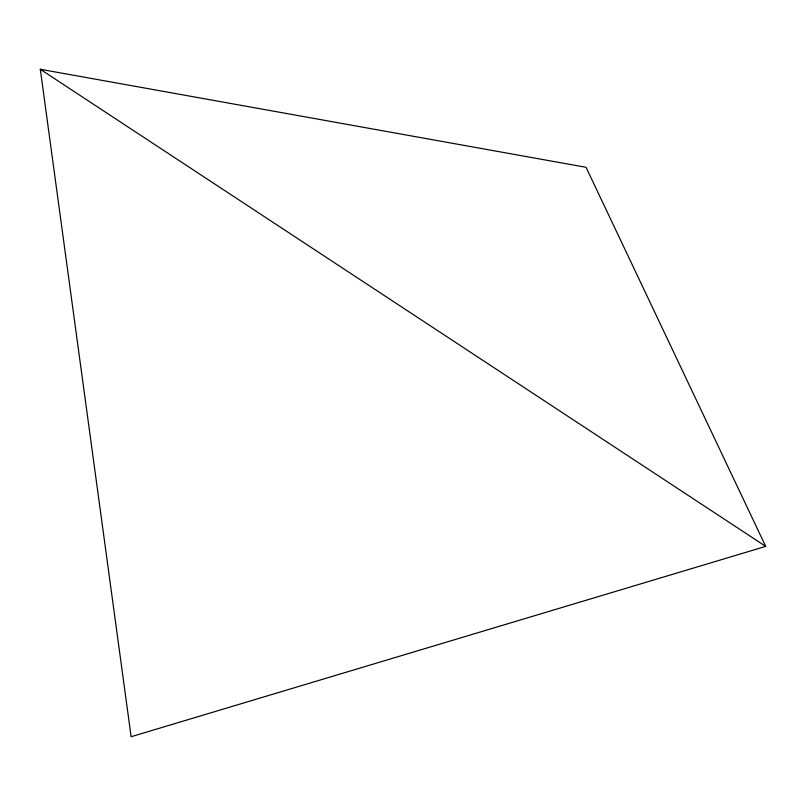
<?xml version="1.0" encoding="UTF-8"?>
<svg xmlns="http://www.w3.org/2000/svg" width="806" height="806" viewBox="0 0 806 806"><rect width="100%" height="100%" fill="white"/><g stroke="black" fill="none" stroke-linecap="round" stroke-linejoin="round"><path stroke-width="1.21" d="M765.7 546.387L131.126 736.724L40.3 69.276L586.063 167.305L765.7 546.387L40.3 69.276"/></g></svg>
